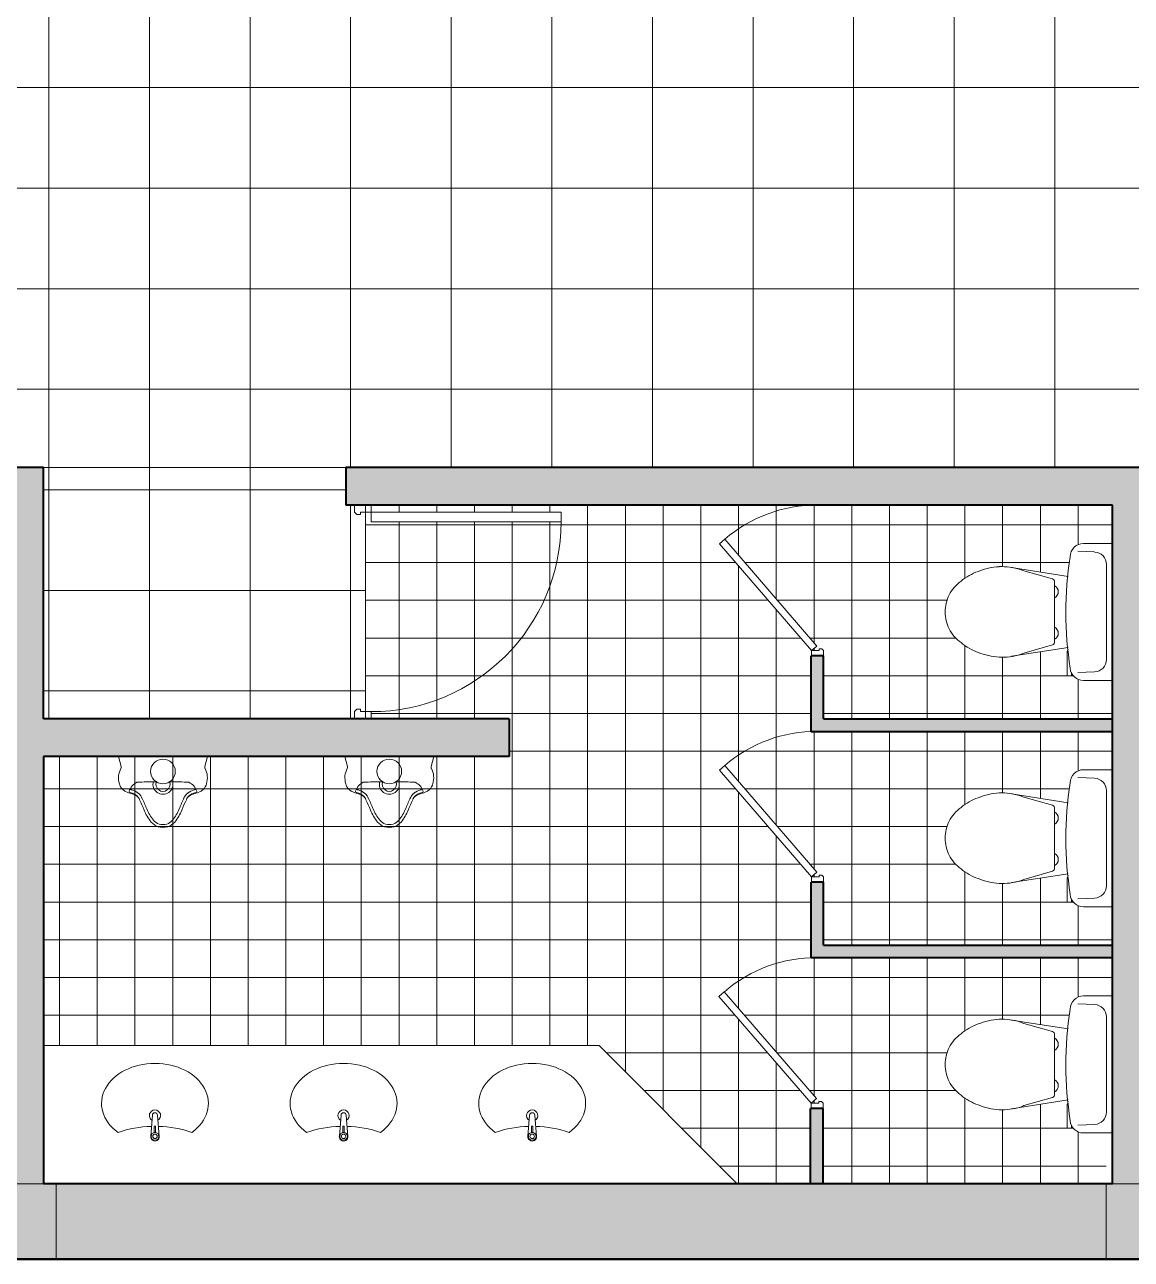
# Model space of a CAD drawing. Header units: millimetres. Extents: x 302.6 to 349.1, y 166.4 to 192.5.
# Drawn here: x 331.701 to 336.101, y 173.297 to 178.208 of the extents above; entities that cross this region are included whole.
import ezdxf

# ---------------------------------------------------------------- set-up
doc = ezdxf.new("R2010")
doc.units = ezdxf.units.MM
for name, color, linetype, lineweight in [('ARREDI attrezzature - furniture', 175, 'Continuous', 9), ('MURATURA sezioni - section wall', 7, 'Continuous', 40), ('PAVIMENTAZIONE - flooring', 250, 'Continuous', 5), ('PILASTRI struttura - structure', 7, 'Continuous', 13), ('PORTE  - doors', 252, 'Continuous', 5), ('PROIEZIONI finissime - fine lines', 251, 'Continuous', 9)]:
    doc.layers.add(name, color=color, linetype=linetype, lineweight=lineweight)
doc.layers.add('MURATURA tratteggi - hatch wall', color=253, linetype='Continuous', true_color=0xa1a1a1)
pattern_1 = [(90, (94.9972, 11.9578), (-0.4, 0), []), (180, (94.9972, 11.9578), (0, -0.4), [])]

msp = doc.modelspace()

# ---------------------------------------------------------------- hatches: boundary and pattern name
at = {"layer": 'MURATURA tratteggi - hatch wall'}
h = msp.add_hatch(color=256, dxfattribs=at)
h.dxf.hatch_style = 1
h.paths.add_polyline_path([(303.0264, 186.8349), (302.7264, 186.8349), (302.7264, 178.7474), (303.0264, 178.7474), (303.0264, 179.7974), (304.5764, 179.7974), (304.5764, 179.9474), (303.0264, 179.9474), (303.0264, 181.9474), (306.2264, 181.9474), (306.2264, 182.0974), (303.0264, 182.0974)])
h.paths.add_polyline_path([(304.3764, 187.1349), (303.0264, 187.1349), (303.0264, 186.8349), (304.3764, 186.8349)])
h.paths.add_polyline_path([(307.2264, 187.1349), (305.8764, 187.1349), (305.8764, 186.8349), (307.2264, 186.8349)])
h.paths.add_polyline_path([(308.5389, 187.1349), (307.4264, 187.1349), (307.4264, 186.8349), (308.5389, 186.8349)])
h.paths.add_polyline_path([(307.3764, 186.8349), (307.2264, 186.8349), (307.2264, 178.7474), (307.3764, 178.7474)])
h.paths.add_polyline_path([(314.5764, 182.0974), (311.3514, 182.0974), (311.3514, 186.8349), (311.2014, 186.8349), (311.2014, 182.0974), (308.3764, 182.0974), (308.3764, 181.9474), (311.2014, 181.9474), (311.2014, 179.9474), (309.6514, 179.9474), (309.6514, 179.7974), (311.2014, 179.7974), (311.2014, 178.7474), (311.3514, 178.7474), (311.3514, 179.7974), (312.9014, 179.7974), (312.9014, 179.9474), (311.3514, 179.9474), (311.3514, 181.9474), (314.5764, 181.9474)])
h.paths.add_polyline_path([(306.2264, 178.5974), (304.5764, 178.5974), (304.5764, 179.0974), (304.4264, 179.0974), (304.4264, 178.5974), (303.0264, 178.5974), (303.0264, 178.4474), (306.2264, 178.4474)])
h.paths.add_polyline_path([(305.0264, 176.4474), (304.7264, 176.4474), (304.7264, 175.3974), (302.7264, 175.3974), (302.7264, 173.5974), (303.0264, 173.5974), (303.0264, 175.0974), (304.8764, 175.0974), (304.8764, 174.8974), (305.0264, 174.8974), (305.0264, 175.0974)])
h.paths.add_polyline_path([(307.2264, 173.5974), (305.0264, 173.5974), (305.0264, 173.9974), (304.8764, 173.9974), (304.8764, 173.5974), (303.0264, 173.5974), (303.0264, 173.2974), (307.2264, 173.2974)])
h.paths.add_polyline_path([(314.4264, 176.4474), (306.7264, 176.4474), (306.7264, 176.2974), (311.1764, 176.2974), (311.1764, 173.5974), (311.3264, 173.5974), (311.3264, 176.2974), (314.4264, 176.2974)])
h.paths.add_polyline_path([(320.2865, 176.4474), (320.1264, 176.4474), (315.5764, 176.4474), (315.5764, 176.2974), (319.9764, 176.2974), (319.9764, 173.5974), (320.1264, 173.5974), (320.1264, 176.2974), (320.2865, 176.2974)])
h.paths.add_polyline_path([(325.1801, 176.4474), (321.2865, 176.4474), (321.2865, 176.2974), (323.8764, 176.2974), (323.8764, 173.5974), (324.0764, 173.5974), (324.0764, 176.2974), (325.1801, 176.2974)])
h.paths.add_polyline_path([(311.1764, 173.5974), (307.4264, 173.5974), (307.4264, 173.2974), (311.1764, 173.2974)])
h.paths.add_polyline_path([(315.5514, 173.5974), (314.4264, 173.5974), (314.4264, 175.2974), (314.4264, 175.4474), (314.2764, 175.4474), (314.2764, 173.5974), (311.3764, 173.5974), (311.3764, 173.2974), (315.5514, 173.2974)])
h.paths.add_polyline_path([(315.7264, 175.4474), (315.1204, 175.4474), (315.1204, 175.2974), (315.5764, 175.2974), (315.5764, 173.5974), (315.7264, 173.5974)])
h.paths.add_polyline_path([(319.9264, 173.5974), (315.7514, 173.5974), (315.7514, 173.2974), (319.9264, 173.2974)])
h.paths.add_polyline_path([(323.8764, 173.5974), (320.1264, 173.5974), (320.1264, 173.2974), (323.8764, 173.2974)])
h.paths.add_polyline_path([(327.6764, 173.5974), (324.0764, 173.5974), (324.0764, 173.2974), (327.6764, 173.2974)])
h.paths.add_polyline_path([(331.6264, 173.5974), (327.8764, 173.5974), (327.8764, 173.2974), (331.6264, 173.2974)])
h.paths.add_polyline_path([(336.0014, 173.5974), (331.8264, 173.5974), (331.8264, 173.2974), (336.0014, 173.2974)])
h.paths.add_polyline_path([(340.3764, 173.5974), (336.2014, 173.5974), (336.2014, 173.2974), (340.3764, 173.2974)])
h.paths.add_polyline_path([(339.2249, 176.4474), (332.9779, 176.4474), (332.9779, 176.2974), (336.0264, 176.2974), (336.0264, 173.5974), (336.1764, 173.5974), (336.1764, 176.2974), (339.2249, 176.2974)])
h.paths.add_polyline_path([(331.7764, 176.4474), (331.163, 176.4474), (331.163, 176.2974), (331.6264, 176.2974), (331.6264, 175.4474), (331.6264, 173.5974), (331.7764, 173.5974), (331.7764, 175.2974), (333.6279, 175.2974), (333.6279, 175.4474), (331.7764, 175.4474)])
h.paths.add_polyline_path([(311.1764, 187.1349), (310.0389, 187.1349), (310.0389, 186.8349), (311.1764, 186.8349)])
h.paths.add_polyline_path([(312.7139, 187.1349), (311.3764, 187.1349), (311.3764, 186.8349), (312.7139, 186.8349)])
h.paths.add_polyline_path([(315.5514, 187.1349), (314.2139, 187.1349), (314.2139, 186.8349), (315.5514, 186.8349)])
h.paths.add_polyline_path([(317.0889, 187.1349), (315.7514, 187.1349), (315.7514, 186.8349), (317.0889, 186.8349)])
h.paths.add_polyline_path([(319.9264, 187.1349), (318.5889, 187.1349), (318.5889, 186.8349), (319.9264, 186.8349)])
h.paths.add_polyline_path([(321.2639, 187.1349), (320.1264, 187.1349), (320.1264, 186.8349), (321.2639, 186.8349)])
h.paths.add_polyline_path([(323.8764, 187.1349), (322.7639, 187.1349), (322.7639, 186.8349), (323.8764, 186.8349)])
h.paths.add_polyline_path([(325.1264, 187.1349), (324.0764, 187.1349), (324.0764, 186.8349), (325.1264, 186.8349)])
h.paths.add_polyline_path([(327.6764, 187.1349), (326.6264, 187.1349), (326.6264, 186.8349), (327.6764, 186.8349)])
h.paths.add_polyline_path([(329.0014, 187.1349), (327.8764, 187.1349), (327.8764, 186.8349), (329.0014, 186.8349)])
h.paths.add_polyline_path([(336.0014, 187.1349), (334.6639, 187.1349), (334.6639, 186.8349), (336.0014, 186.8349)])
h.paths.add_polyline_path([(331.6264, 187.1349), (330.5014, 187.1349), (330.5014, 186.8349), (331.6264, 186.8349)])
h.paths.add_polyline_path([(333.1639, 187.1349), (331.8264, 187.1349), (331.8264, 186.8349), (333.1639, 186.8349)])
h.paths.add_polyline_path([(337.5389, 187.1349), (336.2014, 187.1349), (336.2014, 186.8349), (337.5389, 186.8349)])
h.paths.add_polyline_path([(340.3764, 187.1349), (339.0389, 187.1349), (339.0389, 186.8349), (340.3764, 186.8349)])
h.paths.add_polyline_path([(341.7014, 187.1349), (340.5764, 187.1349), (340.5764, 186.8349), (341.7014, 186.8349)])
h.paths.add_polyline_path([(344.3264, 187.1349), (343.2014, 187.1349), (343.2014, 186.8349), (344.3264, 186.8349)])
h.paths.add_polyline_path([(348.7264, 187.1349), (344.5264, 187.1349), (344.5264, 186.8349), (348.7264, 186.8349)])
h.paths.add_polyline_path([(349.0264, 186.8349), (348.7264, 186.8349), (348.7264, 178.7474), (349.0264, 178.7474)])
h.paths.add_polyline_path([(348.7264, 178.7474), (346.7264, 178.7474), (346.7264, 178.4474), (348.7264, 178.4474)])
h.paths.add_polyline_path([(347.0264, 176.4474), (346.7264, 176.4474), (346.7264, 174.8974), (346.8764, 174.8974), (346.8764, 175.0974), (348.7264, 175.0974), (348.7264, 173.5974), (349.0264, 173.5974), (349.0264, 175.3974), (347.0264, 175.3974)])
h.paths.add_polyline_path([(348.7264, 173.5974), (346.8764, 173.5974), (346.8764, 173.9974), (346.7264, 173.9974), (346.7264, 173.5974), (344.5264, 173.5974), (344.5264, 173.2974), (348.7264, 173.2974)])
h.paths.add_polyline_path([(344.3264, 173.5974), (340.5764, 173.5974), (340.5764, 173.2974), (344.3264, 173.2974)])
h.paths.add_polyline_path([(340.5764, 176.2974), (345.0264, 176.2974), (345.0264, 176.4474), (340.4264, 176.4474), (340.4264, 175.4474), (338.5749, 175.4474), (338.5749, 175.2974), (340.4264, 175.2974), (340.4264, 173.5974), (340.5764, 173.5974)])
h.paths.add_polyline_path([(311.1764, 178.5974), (309.8014, 178.5974), (309.8014, 179.0974), (309.6514, 179.0974), (309.6514, 178.5974), (308.4264, 178.5974), (308.4264, 178.4474), (311.1764, 178.4474)])
h.paths.add_polyline_path([(314.5514, 178.5974), (312.9014, 178.5974), (312.9014, 179.0974), (312.7514, 179.0974), (312.7514, 178.5974), (311.3764, 178.5974), (311.3764, 178.4474), (314.5514, 178.4474)])
h.paths.add_polyline_path([(315.7264, 186.8349), (315.5764, 186.8349), (315.5764, 178.7474), (315.7264, 178.7474)])
h.paths.add_polyline_path([(322.9264, 182.0974), (320.1014, 182.0974), (320.1014, 186.8349), (319.9514, 186.8349), (319.9514, 182.0974), (316.7264, 182.0974), (316.7264, 181.9474), (319.9514, 181.9474), (319.9514, 179.9474), (318.4014, 179.9474), (318.4014, 179.7974), (319.9514, 179.7974), (319.9514, 178.7474), (320.1014, 178.7474), (320.1014, 179.7974), (321.6514, 179.7974), (321.6514, 179.9474), (320.1014, 179.9474), (320.1014, 181.9474), (322.9264, 181.9474)])
h.paths.add_polyline_path([(319.9264, 178.5974), (318.5514, 178.5974), (318.5514, 179.0974), (318.4014, 179.0974), (318.4014, 178.5974), (316.7514, 178.5974), (316.7514, 178.4474), (319.9264, 178.4474)])
h.paths.add_polyline_path([(322.8764, 178.5974), (321.6514, 178.5974), (321.6514, 179.0974), (321.5014, 179.0974), (321.5014, 178.5974), (320.1264, 178.5974), (320.1264, 178.4474), (322.8764, 178.4474)])
h.paths.add_polyline_path([(324.0764, 186.8349), (323.9264, 186.8349), (323.9264, 178.7474), (324.0764, 178.7474)])
h.paths.add_polyline_path([(337.3749, 175.6974), (337.3249, 175.6974), (337.3249, 175.4474), (336.1764, 175.4474), (336.1764, 175.3974), (337.3749, 175.3974)], flags=17)
h.paths.add_polyline_path([(337.3749, 174.7974), (337.3249, 174.7974), (337.3249, 174.5474), (336.1764, 174.5474), (336.1764, 174.4974), (337.3749, 174.4974)], flags=17)
h.paths.add_polyline_path([(337.3764, 173.8974), (337.3264, 173.8974), (337.3264, 173.5974), (337.3764, 173.5974)], flags=17)
h.paths.add_polyline_path([(336.0264, 175.4474), (334.8779, 175.4474), (334.8779, 175.6974), (334.8279, 175.6974), (334.8279, 175.3974), (336.0264, 175.3974)], flags=17)
h.paths.add_polyline_path([(336.0264, 174.5474), (334.8779, 174.5474), (334.8779, 174.7974), (334.8279, 174.7974), (334.8279, 174.4974), (336.0264, 174.4974)], flags=17)
h.paths.add_polyline_path([(334.8764, 173.8974), (334.8264, 173.8974), (334.8264, 173.5974), (334.8764, 173.5974)], flags=17)
at = {"layer": 'MURATURA tratteggi - hatch wall', "true_color": 0x707070}
h = msp.add_hatch(color=8, dxfattribs=at)
h.dxf.hatch_style = 1
h.paths.add_polyline_path([(349.0264, 173.2974), (348.7264, 173.2974), (348.7264, 173.5974), (349.0264, 173.5974)], flags=17)
h.paths.add_polyline_path([(349.0264, 173.2974), (348.7264, 173.2974), (348.7264, 173.5974), (349.0264, 173.5974)], flags=17)
h.paths.add_polyline_path([(348.7264, 186.8349), (349.0264, 186.8349), (349.0264, 187.1349), (348.7264, 187.1349)])
h.paths.add_polyline_path([(344.3264, 173.2974), (344.5264, 173.2974), (344.5264, 173.5974), (344.3264, 173.5974)], flags=17)
h.paths.add_polyline_path([(344.3264, 173.2974), (344.5264, 173.2974), (344.5264, 173.5974), (344.3264, 173.5974)], flags=17)
h.paths.add_polyline_path([(348.7264, 173.2974), (349.0264, 173.2974), (349.0264, 173.5974), (348.7264, 173.5974)], flags=17)
h.paths.add_polyline_path([(348.7264, 173.2974), (349.0264, 173.2974), (349.0264, 173.5974), (348.7264, 173.5974)], flags=17)
h.paths.add_polyline_path([(302.7264, 173.2974), (303.0264, 173.2974), (303.0264, 173.5974), (302.7264, 173.5974)], flags=17)
h.paths.add_polyline_path([(302.7264, 173.2974), (303.0264, 173.2974), (303.0264, 173.5974), (302.7264, 173.5974)], flags=17)
h.paths.add_polyline_path([(307.2264, 173.2974), (307.4264, 173.2974), (307.4264, 173.5974), (307.2264, 173.5974)], flags=17)
h.paths.add_polyline_path([(307.2264, 173.2974), (307.4264, 173.2974), (307.4264, 173.5974), (307.2264, 173.5974)], flags=17)
h.paths.add_polyline_path([(311.1764, 173.2974), (311.3764, 173.2974), (311.3764, 173.5974), (311.1764, 173.5974)], flags=17)
h.paths.add_polyline_path([(315.5514, 173.2974), (315.7514, 173.2974), (315.7514, 173.5974), (315.5514, 173.5974)])
h.paths.add_polyline_path([(311.1764, 173.2974), (311.3764, 173.2974), (311.3764, 173.5974), (311.1764, 173.5974)], flags=17)
h.paths.add_polyline_path([(319.9264, 173.2974), (320.1264, 173.2974), (320.1264, 173.5974), (319.9264, 173.5974)])
h.paths.add_polyline_path([(324.0764, 173.2974), (323.8764, 173.2974), (323.8764, 173.5974), (324.0764, 173.5974)])
h.paths.add_polyline_path([(336.2014, 173.2974), (336.0014, 173.2974), (336.0014, 173.5974), (336.2014, 173.5974)])
h.paths.add_polyline_path([(340.5764, 173.2974), (340.3764, 173.2974), (340.3764, 173.5974), (340.5764, 173.5974)])
h.paths.add_polyline_path([(331.8264, 173.2974), (331.6264, 173.2974), (331.6264, 173.5974), (331.8264, 173.5974)])
h.paths.add_polyline_path([(327.6764, 173.2974), (327.8764, 173.2974), (327.8764, 173.5974), (327.6764, 173.5974)])
h.paths.add_polyline_path([(324.0764, 186.8349), (323.8764, 186.8349), (323.8764, 187.1349), (324.0764, 187.1349)])
h.paths.add_polyline_path([(320.1264, 186.8349), (319.9264, 186.8349), (319.9264, 187.1349), (320.1264, 187.1349)])
h.paths.add_polyline_path([(324.0764, 178.4474), (323.8764, 178.4474), (323.8764, 178.7474), (324.0764, 178.7474)])
h.paths.add_polyline_path([(320.1264, 178.4474), (319.9264, 178.4474), (319.9264, 178.7474), (320.1264, 178.7474)])
h.paths.add_polyline_path([(315.7514, 186.8349), (315.5514, 186.8349), (315.5514, 187.1349), (315.7514, 187.1349)])
h.paths.add_polyline_path([(315.7514, 178.4474), (315.5514, 178.4474), (315.5514, 178.7474), (315.7514, 178.7474)])
h.paths.add_polyline_path([(303.0264, 186.8349), (302.7264, 186.8349), (302.7264, 187.1349), (303.0264, 187.1349)])
h.paths.add_polyline_path([(303.0264, 178.4474), (302.7264, 178.4474), (302.7264, 178.7474), (303.0264, 178.7474)])
h.paths.add_polyline_path([(311.3764, 186.8349), (311.1764, 186.8349), (311.1764, 187.1349), (311.3764, 187.1349)])
h.paths.add_polyline_path([(307.4264, 186.8349), (307.2264, 186.8349), (307.2264, 187.1349), (307.4264, 187.1349)])
h.paths.add_polyline_path([(311.3764, 178.4474), (311.1764, 178.4474), (311.1764, 178.7474), (311.3764, 178.7474)])
h.paths.add_polyline_path([(307.4264, 178.4474), (307.2264, 178.4474), (307.2264, 178.7474), (307.4264, 178.7474)])
h.paths.add_polyline_path([(327.6764, 186.8349), (327.8764, 186.8349), (327.8764, 187.1349), (327.6764, 187.1349)])
h.paths.add_polyline_path([(331.6264, 186.8349), (331.8264, 186.8349), (331.8264, 187.1349), (331.6264, 187.1349)])
h.paths.add_polyline_path([(327.6764, 178.4474), (327.8764, 178.4474), (327.8764, 178.7474), (327.6764, 178.7474)])
h.paths.add_polyline_path([(331.6264, 178.4474), (331.8264, 178.4474), (331.8264, 178.7474), (331.6264, 178.7474)])
h.paths.add_polyline_path([(336.0014, 186.8349), (336.2014, 186.8349), (336.2014, 187.1349), (336.0014, 187.1349)])
h.paths.add_polyline_path([(336.0014, 178.4474), (336.2014, 178.4474), (336.2014, 178.7474), (336.0014, 178.7474)])
h.paths.add_polyline_path([(348.7264, 178.4474), (349.0264, 178.4474), (349.0264, 178.7474), (348.7264, 178.7474)])
h.paths.add_polyline_path([(340.3764, 186.8349), (340.5764, 186.8349), (340.5764, 187.1349), (340.3764, 187.1349)])
h.paths.add_polyline_path([(344.3264, 186.8349), (344.5264, 186.8349), (344.5264, 187.1349), (344.3264, 187.1349)])
h.paths.add_polyline_path([(340.3764, 178.4474), (340.5764, 178.4474), (340.5764, 178.7474), (340.3764, 178.7474)])
h.paths.add_polyline_path([(344.3264, 178.4474), (344.5264, 178.4474), (344.5264, 178.7474), (344.3264, 178.7474)])
at = {"layer": 'PAVIMENTAZIONE - flooring'}
h = msp.add_hatch(dxfattribs=at)
h.set_pattern_fill('_USER', color=256, scale=0.4, angle=90, style=0, double=1, pattern_type=0)
h.set_pattern_definition(pattern_1)
h.paths.add_polyline_path([(346.7264, 178.4474), (323.9967, 178.4474), (323.9967, 178.433), (324.9728, 178.433), (324.9728, 178.3842, -0.394387), (323.9764, 177.4474), (323.9764, 177.4474, -0.394387), (324.9728, 176.5107), (324.9728, 176.4619), (323.9967, 176.4619), (323.9967, 176.4474), (345.0547, 176.4474), (345.0547, 177.1752), (345.0925, 177.1752, -0.403471), (345.8475, 176.4474), (346.7264, 176.4474)])
h.paths.add_polyline_path([(324.9728, 178.3842), (323.9967, 178.3842), (323.9967, 178.427), (323.9764, 178.427), (323.9764, 177.4474, 0.394387)], flags=17)
h.paths.add_polyline_path([(323.9764, 177.4474), (323.9764, 176.4679), (323.9967, 176.4679), (323.9967, 176.5107), (324.9728, 176.5107, 0.394387)], flags=17)
h.paths.add_polyline_path([(345.0925, 177.1752), (345.0925, 176.4474), (345.8475, 176.4474, 0.403471)], flags=17)
h = msp.add_hatch(dxfattribs=at)
h.set_pattern_fill('_USER', color=256, scale=0.4, angle=90, style=0, double=1, pattern_type=0)
h.set_pattern_definition(pattern_1)
h.paths.add_polyline_path([(333.0567, 176.2691), (333.0361, 176.2691), (333.0361, 176.2596), (333.0219, 176.2596), (333.0124, 176.2691), (333.0124, 176.2974), (332.9779, 176.2974), (332.9779, 176.4474), (331.7764, 176.4474), (331.7764, 175.4474), (333.0124, 175.4474), (333.0124, 175.4758), (333.0219, 175.4852), (333.0361, 175.4852), (333.0361, 175.4758), (333.0567, 175.4758)])
h = msp.add_hatch(dxfattribs=at)
h.set_pattern_fill('_USER', color=256, scale=0.15, style=0, double=1, pattern_type=0)
h.set_pattern_definition([(180, (554.88968, 347.96846), (0, -0.15), []), (270, (554.88968, 347.96846), (0.15, 0), [])])
h.paths.add_polyline_path([(331.7764, 174.1474), (333.9849, 174.1474), (334.5349, 173.5974), (334.8264, 173.5974), (334.8264, 173.8974), (334.8279, 173.8974), (334.8279, 173.9185), (334.462, 174.3433), (334.4832, 174.3616, -0.169865), (334.8279, 174.497), (334.8279, 174.7974), (334.8293, 174.7974), (334.8293, 174.8185), (334.4635, 175.2433), (334.4847, 175.2616, -0.169187), (334.8279, 175.397), (334.8279, 175.6974), (334.8293, 175.6974), (334.8293, 175.7185), (334.4635, 176.1433), (334.4847, 176.1616, -0.178241), (334.8476, 176.2974), (333.0786, 176.2974), (333.0786, 176.2691), (333.8341, 176.2691), (333.8341, 176.2313, -0.414214), (333.0786, 175.4758), (333.0786, 175.4474), (333.6279, 175.4474), (333.6279, 175.2974), (333.3277, 175.2974), (333.3173, 175.2577, 0.191102), (333.3183, 175.25, -0.191102), (333.3173, 175.2577), (333.3277, 175.2974), (332.9745, 175.2974), (332.9849, 175.2577, -0.191103), (332.984, 175.25, 0.191103), (332.9849, 175.2577), (332.9745, 175.2974), (332.4277, 175.2974), (332.4173, 175.2577, 0.191102), (332.4183, 175.25, -0.191102), (332.4173, 175.2577), (332.4277, 175.2974), (332.0745, 175.2974), (332.0849, 175.2577, -0.191101), (332.084, 175.25), (332.084, 175.25), (332.084, 175.25, -0.00003), (332.084, 175.25, 0.191102), (332.0849, 175.2577), (332.0745, 175.2974), (331.7764, 175.2974)])
h.paths.add_polyline_path([(334.8491, 173.9367), (334.8279, 173.9185), (334.8588, 173.9185), (334.8588, 173.9255), (334.8694, 173.9255), (334.8764, 173.9185), (334.8764, 173.8974), (334.8764, 173.5974), (336.0014, 173.5974), (336.0014, 173.7999), (335.9111, 173.7999, -0.294145), (335.863, 173.8309), (335.863, 173.8186), (335.8466, 173.8186), (335.8466, 173.9146, 0.026908), (335.8492, 173.9199, -0.001904), (335.8481, 173.931), (335.653, 173.9007, -0.077173), (335.5764, 173.8924, -0.083251), (335.4925, 173.9114, -0.091357), (335.4244, 173.9503, -0.110468), (335.3771, 174.0047, -0.114706), (335.3614, 174.0724, -0.114706), (335.3771, 174.1402, -0.110468), (335.4244, 174.1946, -0.091357), (335.4925, 174.2334, -0.083251), (335.5764, 174.2524, -0.069464), (335.6457, 174.2452), (335.8484, 174.2138, -0.013532), (335.8583, 174.292, -0.414361), (335.9111, 174.3449), (336.0264, 174.3449), (336.0264, 174.4974), (334.8461, 174.4974, 0.178241), (334.4832, 174.3616)])
h.paths.add_polyline_path([(334.8779, 174.5474), (336.0264, 174.5474), (336.0264, 174.6999), (335.9111, 174.6999, -0.294145), (335.863, 174.7309), (335.863, 174.7186), (335.8466, 174.7186), (335.8466, 174.8146, 0.026908), (335.8492, 174.8199, -0.001904), (335.8481, 174.831), (335.653, 174.8007, -0.077173), (335.5764, 174.7924, -0.083251), (335.4925, 174.8114, -0.091357), (335.4244, 174.8503, -0.110468), (335.3771, 174.9047, -0.114706), (335.3614, 174.9724, -0.114706), (335.3771, 175.0402, -0.110468), (335.4244, 175.0946, -0.091357), (335.4925, 175.1334, -0.083251), (335.5764, 175.1524, -0.069464), (335.6457, 175.1452), (335.8484, 175.1138, -0.013532), (335.8583, 175.192, -0.414361), (335.9111, 175.2449), (336.0264, 175.2449), (336.0264, 175.3974), (334.8476, 175.3974, 0.178241), (334.4847, 175.2616), (334.8506, 174.8367), (334.8293, 174.8185), (334.8603, 174.8185), (334.8603, 174.8255), (334.8708, 174.8255), (334.8779, 174.8185), (334.8779, 174.7974)])
h.paths.add_polyline_path([(334.8293, 175.7185), (334.8603, 175.7185), (334.8603, 175.7255), (334.8708, 175.7255), (334.8779, 175.7185), (334.8779, 175.6974), (334.8779, 175.4474), (336.0264, 175.4474), (336.0264, 175.5999), (335.9111, 175.5999, -0.294145), (335.863, 175.6309), (335.863, 175.6186), (335.8466, 175.6186), (335.8466, 175.7146, 0.026908), (335.8492, 175.7199, -0.001904), (335.8481, 175.731), (335.653, 175.7007, -0.077173), (335.5764, 175.6924, -0.083251), (335.4925, 175.7114, -0.091357), (335.4244, 175.7503, -0.110468), (335.3771, 175.8047, -0.114706), (335.3614, 175.8724, -0.114706), (335.3771, 175.9402, -0.110468), (335.4244, 175.9946, -0.091357), (335.4925, 176.0334, -0.083251), (335.5764, 176.0524, -0.069464), (335.6457, 176.0452), (335.8484, 176.0138, -0.013532), (335.8583, 176.092, -0.414361), (335.9111, 176.1449), (336.0264, 176.1449), (336.0264, 176.2974), (334.8476, 176.2974, 0.178241), (334.4847, 176.1616), (334.8506, 175.7367)])
h.paths.add_polyline_path([(333.0567, 175.4758), (333.0786, 175.4758, 0.414214), (333.8341, 176.2313), (333.0786, 176.2313), (333.0786, 176.2691), (333.0567, 176.2691)], flags=17)

# ---------------------------------------------------------------- linework, layer by layer
at = {"layer": 'ARREDI attrezzature - furniture'}
for p, q in [((335.8892, 176.1139), (335.9555, 176.1108)), ((335.9111, 176.1449), (336.0264, 176.1449)), ((336.0264, 175.5999), (336.0264, 176.1449)), ((336.0027, 176.0613), (336.0027, 175.8724)), ((336.0027, 175.6835), (336.0027, 175.8724)), ((335.8892, 175.6309), (335.9555, 175.6341)), ((335.9111, 175.5999), (336.0264, 175.5999)), ((332.0745, 175.2974), (332.4277, 175.2974)), ((332.9745, 175.2974), (333.3277, 175.2974)), ((335.9111, 175.2449), (336.0264, 175.2449)), ((336.0264, 174.6999), (336.0264, 175.2449)), ((332.2139, 175.206), (332.2111, 175.2095)), ((333.1139, 175.206), (333.1111, 175.2095)), ((335.8892, 175.2139), (335.9555, 175.2108)), ((336.0027, 175.1613), (336.0027, 174.9724)), ((336.0027, 174.7835), (336.0027, 174.9724)), ((335.8892, 174.7309), (335.9555, 174.7341)), ((335.9111, 174.6999), (336.0264, 174.6999)), ((335.9111, 174.3449), (336.0264, 174.3449)), ((336.0264, 173.7999), (336.0264, 174.3449)), ((335.8892, 174.3139), (335.9555, 174.3108)), ((336.0027, 174.2613), (336.0027, 174.0724)), ((333.9849, 174.1474), (331.7764, 174.1474)), ((333.9849, 174.1474), (334.5349, 173.5974)), ((336.0027, 173.8835), (336.0027, 174.0724)), ((332.2024, 173.7871), (332.2091, 173.8704)), ((332.2363, 173.7864), (332.2295, 173.8704)), ((332.9524, 173.7871), (332.9591, 173.8704)), ((332.9863, 173.7864), (332.9795, 173.8704)), ((333.7024, 173.7871), (333.7091, 173.8704)), ((333.7363, 173.7864), (333.7295, 173.8704)), ((335.8892, 173.8309), (335.9555, 173.8341)), ((335.9111, 173.7999), (336.0264, 173.7999))]:
    msp.add_line(p, q, dxfattribs=at)
at = {"layer": 'ARREDI attrezzature - furniture', "linetype": 'Continuous'}
for p, q in [((335.6245, 176.0485), (335.8503, 176.0135)), ((335.7882, 176.0036), (335.6738, 176.0354)), ((335.7964, 175.8724), (335.7964, 175.9911)), ((335.7964, 175.8724), (335.7964, 175.7538)), ((335.8414, 175.8998), (335.8414, 175.8724)), ((335.6245, 175.6963), (335.85, 175.7313)), ((335.7882, 175.7413), (335.6738, 175.7086)), ((335.8466, 175.7146), (335.8466, 175.6186)), ((335.863, 175.6186), (335.8466, 175.6186)), ((335.863, 175.6309), (335.863, 175.6186)), ((335.6245, 175.1485), (335.8503, 175.1135)), ((335.7882, 175.1036), (335.6738, 175.1354)), ((335.7964, 174.9724), (335.7964, 175.0911)), ((335.7964, 174.9724), (335.7964, 174.8538)), ((335.8414, 174.9998), (335.8414, 174.9724)), ((335.6245, 174.7963), (335.85, 174.8313)), ((335.7882, 174.8413), (335.6738, 174.8086)), ((335.8466, 174.8146), (335.8466, 174.7186)), ((335.863, 174.7309), (335.863, 174.7186)), ((335.863, 174.7186), (335.8466, 174.7186)), ((335.6245, 174.2485), (335.8503, 174.2135)), ((335.7882, 174.2036), (335.6738, 174.2354)), ((335.7964, 174.0724), (335.7964, 174.1911)), ((335.8414, 174.0998), (335.8414, 174.0724)), ((335.7964, 174.0724), (335.7964, 173.9538)), ((335.7882, 173.9413), (335.6738, 173.9086)), ((335.6245, 173.8963), (335.85, 173.9313)), ((335.8466, 173.9146), (335.8466, 173.8186)), ((335.863, 173.8186), (335.8466, 173.8186)), ((335.863, 173.8309), (335.863, 173.8186))]:
    msp.add_line(p, q, dxfattribs=at)
at = {"layer": 'ARREDI attrezzature - furniture', "linetype": 'ByBlock'}
for p, q in [((332.0745, 175.2974), (332.4277, 175.2974)), ((332.9745, 175.2974), (333.3277, 175.2974)), ((332.2139, 175.206), (332.2111, 175.2095)), ((333.1139, 175.206), (333.1111, 175.2095))]:
    msp.add_line(p, q, dxfattribs=at)
at = {"layer": 'ARREDI attrezzature - furniture', "linetype": 'ByBlock', "extrusion": (2.18699e-28, -1.22461e-16, -1)}
for p, q in [((332.0745, 175.2974), (332.0849, 175.2577)), ((332.4277, 175.2974), (332.4173, 175.2577)), ((332.9745, 175.2974), (332.9849, 175.2577)), ((333.3277, 175.2974), (333.3173, 175.2577))]:
    msp.add_line(p, q, dxfattribs=at)
at = {"layer": 'ARREDI attrezzature - furniture', "extrusion": (2.03918e-28, -1.22461e-16, -1)}
for p, q in [((332.0745, 175.2974), (332.0849, 175.2577)), ((332.4277, 175.2974), (332.4173, 175.2577)), ((332.9745, 175.2974), (332.9849, 175.2577)), ((333.3277, 175.2974), (333.3173, 175.2577))]:
    msp.add_line(p, q, dxfattribs=at)
at = {"layer": 'ARREDI attrezzature - furniture'}
for points in [[(332.2168, 173.8015), (332.2168, 173.8267), (332.2219, 173.8267), (332.2219, 173.8015)], [(332.9668, 173.8015), (332.9668, 173.8267), (332.9719, 173.8267), (332.9719, 173.8015)], [(333.7168, 173.8015), (333.7168, 173.8267), (333.7219, 173.8267), (333.7219, 173.8015)]]:
    msp.add_lwpolyline(points, dxfattribs=at)
at = {"layer": 'ARREDI attrezzature - furniture', "linetype": 'ByBlock', "extrusion": (2.18699e-28, -1.22461e-16, -1)}
for centre in [(-332.2511, 175.2379), (-333.1511, 175.2379)]:
    msp.add_circle(centre, 0.049, dxfattribs=at)
at = {"layer": 'ARREDI attrezzature - furniture', "extrusion": (2.03918e-28, -1.22461e-16, -1)}
for centre in [(-332.2511, 175.2379), (-333.1511, 175.2379)]:
    msp.add_circle(centre, 0.049, dxfattribs=at)
at = {"layer": 'ARREDI attrezzature - furniture'}
for centre, radius in [((332.2193, 173.7864), 0.0153), ((332.2193, 173.7864), 0.00893), ((332.9693, 173.7864), 0.0153), ((332.9693, 173.7864), 0.00893), ((333.7193, 173.7864), 0.0153), ((333.7193, 173.7864), 0.00893)]:
    msp.add_circle(centre, radius, dxfattribs=at)
at = {"layer": 'ARREDI attrezzature - furniture', "linetype": 'Continuous'}
for centre, radius, start, end in [((335.9111, 176.092), 0.0529, 90, 180.0288), ((335.5911, 175.7928), 0.26, 93.2477, 112.2837), ((335.5853, 175.8007), 0.2519, 72.6858, 92.0293), ((337.298, 175.8708), 1.4566, 171.2634, 188.7874), ((335.5639, 175.829), 0.2165, 109.2429, 130.1223), ((335.5942, 175.8679), 0.1854, 64.574, 69.1093), ((335.7828, 175.9911), 0.0136, 0, 66.5602), ((335.5223, 175.8618), 0.165, 126.4256, 151.6408), ((335.5149, 175.8724), 0.1536, 153.8256, 180), ((335.5149, 175.8724), 0.1536, 180, 206.1744), ((335.5223, 175.8831), 0.165, 208.3592, 233.5744), ((335.5639, 175.9159), 0.2165, 229.8777, 250.7571), ((335.5911, 175.9521), 0.26, 247.7163, 266.7523), ((335.5942, 175.876), 0.1854, 290.8907, 295.426), ((335.7828, 175.7538), 0.0136, 293.4398, 0), ((335.7987, 175.7411), 0.0548, 331.1139, 342.3217), ((335.5879, 175.9434), 0.2512, 267.3705, 286.7395), ((335.9111, 175.6528), 0.0529, 184.9414, 270), ((335.9111, 175.192), 0.0529, 90, 180.0288), ((337.298, 174.9708), 1.4566, 171.2634, 188.7874), ((335.5639, 174.929), 0.2165, 109.2429, 130.1223), ((335.5911, 174.8928), 0.26, 93.2477, 112.2837), ((335.5853, 174.9007), 0.2519, 72.6858, 92.0293), ((335.5942, 174.9679), 0.1854, 64.574, 69.1093), ((335.5223, 174.9618), 0.165, 126.4256, 151.6408), ((335.7828, 175.0911), 0.0136, 0, 66.5602), ((335.5149, 174.9724), 0.1536, 153.8256, 180), ((335.5149, 174.9724), 0.1536, 180, 206.1744), ((335.5223, 174.9831), 0.165, 208.3592, 233.5744), ((335.5639, 175.0159), 0.2165, 229.8777, 250.7571), ((335.7828, 174.8538), 0.0136, 293.4398, 0), ((335.7987, 174.8411), 0.0548, 331.1139, 342.3217), ((335.5911, 175.0521), 0.26, 247.7163, 266.7523), ((335.5879, 175.0434), 0.2512, 267.3705, 286.7395), ((335.5942, 174.976), 0.1854, 290.8907, 295.426), ((335.9111, 174.7528), 0.0529, 184.9414, 270), ((335.9111, 174.292), 0.0529, 90, 180.0288), ((337.298, 174.0708), 1.4566, 171.2634, 188.7874), ((335.5639, 174.029), 0.2165, 109.2429, 130.1223), ((335.5911, 173.9928), 0.26, 93.2477, 112.2837), ((335.5853, 174.0007), 0.2519, 72.6858, 92.0293), ((335.5942, 174.0679), 0.1854, 64.574, 69.1093), ((335.5223, 174.0618), 0.165, 126.4256, 151.6408), ((335.7828, 174.1911), 0.0136, 0, 66.5602), ((335.5149, 174.0724), 0.1536, 153.8256, 180), ((335.5149, 174.0724), 0.1536, 180, 206.1744), ((335.5223, 174.0831), 0.165, 208.3592, 233.5744), ((335.5639, 174.1159), 0.2165, 229.8777, 250.7571), ((335.7828, 173.9538), 0.0136, 293.4398, 0), ((335.5911, 174.1521), 0.26, 247.7163, 266.7523), ((335.5879, 174.1434), 0.2512, 267.3705, 286.7395), ((335.5942, 174.076), 0.1854, 290.8907, 295.426), ((335.7987, 173.9411), 0.0548, 331.1139, 342.3217), ((335.9111, 173.8528), 0.0529, 184.9414, 270)]:
    msp.add_arc(centre, radius, start, end, dxfattribs=at)
at = {"layer": 'ARREDI attrezzature - furniture'}
for centre, radius, start, end in [((335.9532, 176.0613), 0.0495, 0, 87.2738), ((335.784, 175.9526), 0.0271, 297.1269, 62.8731), ((335.784, 175.7876), 0.0271, 297.1269, 62.8731), ((335.9532, 175.6835), 0.0495, 272.7262, 0), ((335.9532, 175.1613), 0.0495, 0, 87.2738), ((335.784, 175.0526), 0.0271, 297.1269, 62.8731), ((335.784, 174.8876), 0.0271, 297.1269, 62.8731), ((335.9532, 174.7835), 0.0495, 272.7262, 0), ((335.9532, 174.2613), 0.0495, 0, 87.2738), ((335.784, 174.1526), 0.0271, 297.1269, 62.8731), ((335.784, 173.9876), 0.0271, 297.1269, 62.8731), ((332.2193, 173.8693), 0.0223, 302.0352, 237.9994), ((332.9693, 173.8693), 0.0223, 302.0352, 237.9994), ((333.7193, 173.8693), 0.0223, 302.0352, 237.9994), ((332.2193, 173.8704), 0.0102, 0.005, 180.005), ((332.9693, 173.8704), 0.0102, 0.005, 180.005), ((333.7193, 173.8704), 0.0102, 0.005, 180.005), ((335.9532, 173.8835), 0.0495, 272.7262, 0), ((332.2194, 173.3626), 0.4636, 91.7096, 108.476), ((332.2194, 173.3626), 0.4636, 71.5335, 88.3001), ((332.2381, 173.9802), 0.2192, 305.7818, 306.8749), ((332.9694, 173.3626), 0.4636, 91.7096, 108.476), ((332.9694, 173.3626), 0.4636, 71.5335, 88.3001), ((332.9881, 173.9802), 0.2192, 305.7818, 306.8749), ((333.7194, 173.3626), 0.4636, 91.7096, 108.476), ((333.7194, 173.3626), 0.4636, 71.5335, 88.3001), ((333.7381, 173.9802), 0.2192, 305.7818, 306.8749), ((332.2193, 173.785), 0.0171, 172.9753, 4.6327), ((332.9693, 173.785), 0.0171, 172.9753, 4.6327), ((333.7193, 173.785), 0.0171, 172.9753, 4.6327)]:
    msp.add_arc(centre, radius, start, end, dxfattribs=at)
at = {"layer": 'ARREDI attrezzature - furniture', "linetype": 'ByBlock', "extrusion": (2.18699e-28, -1.22461e-16, -1)}
for centre, radius, start, end in [((-332.1522, 175.2128), 0.0777, 342.3306, 28.5992), ((-332.0748, 175.255), 0.0105, 165.3236, 208.5992), ((-332.4274, 175.255), 0.0105, 331.4008, 14.6764), ((-332.3501, 175.2128), 0.0777, 151.4008, 197.6694), ((-333.0522, 175.2128), 0.0777, 342.3306, 28.5992), ((-332.9748, 175.255), 0.0105, 165.3236, 208.5992), ((-333.3274, 175.255), 0.0105, 331.4008, 14.6764), ((-333.2501, 175.2128), 0.0777, 151.4008, 197.6694), ((-332.1181, 175.1965), 0.0405, 311.4974, 349.7472), ((-332.1207, 175.1978), 0.0433, 294.4965, 312.9237), ((-332.18, 175.1344), 0.0687, 21.717, 61.9227), ((-332.126, 175.1697), 0.00464, 306.2022, 5.1154), ((-332.1304, 175.1787), 0.0147, 282.6126, 299.3607), ((-332.2511, 172.6355), 2.5616, 87.6853, 89.3952), ((-332.2511, 175.1867), 0.0397, 165.1723, 14.8277), ((-332.2511, 175.1867), 0.0282, 158.5556, 21.4444), ((-332.2511, 172.6355), 2.5616, 90.6048, 92.3147), ((-332.3223, 175.1344), 0.0687, 118.0773, 158.283), ((-332.3719, 175.1787), 0.0147, 240.6393, 257.3874), ((-332.3763, 175.1697), 0.00464, 174.8846, 233.7978), ((-332.3816, 175.1978), 0.0433, 227.0763, 245.5035), ((-332.3842, 175.1965), 0.0405, 190.2528, 228.5026), ((-333.0181, 175.1965), 0.0405, 311.4974, 349.7472), ((-333.0207, 175.1978), 0.0433, 294.4965, 312.9237), ((-333.08, 175.1344), 0.0687, 21.717, 61.9227), ((-333.026, 175.1697), 0.00464, 306.2022, 5.1154), ((-333.0304, 175.1787), 0.0147, 282.6126, 299.3607), ((-333.1511, 172.6355), 2.5616, 87.6853, 89.3952), ((-333.1511, 175.1867), 0.0397, 165.1723, 14.8277), ((-333.1511, 175.1867), 0.0282, 158.5556, 21.4444), ((-333.1511, 172.6355), 2.5616, 90.6048, 92.3147), ((-333.2223, 175.1344), 0.0687, 118.0773, 158.283), ((-333.2719, 175.1787), 0.0147, 240.6393, 257.3874), ((-333.2763, 175.1697), 0.00464, 174.8846, 233.7978), ((-333.2816, 175.1978), 0.0433, 227.0763, 245.5035), ((-333.2842, 175.1965), 0.0405, 190.2528, 228.5026), ((-332.1517, 175.2509), 0.1046, 284.3585, 297.8909), ((-332.1191, 175.1587), 0.00314, 299.3607, 21.717), ((-332.1304, 175.1787), 0.0261, 282.6126, 299.3607), ((-332.1141, 175.1059), 0.0485, 102.6126, 130.5175), ((-332.1067, 175.0794), 0.0727, 105.1562, 123.2992), ((-332.1141, 175.1059), 0.06, 102.6126, 130.5175), ((-332.1217, 175.1126), 0.0385, 128.3929, 161.1719), ((-332.1349, 175.1193), 0.0239, 119.3667, 139.6904), ((-332.1217, 175.1126), 0.05, 128.3929, 161.1719), ((-331.7719, 174.9324), 0.4316, 153.4956, 159.3998), ((-331.7719, 174.9324), 0.4431, 153.4956, 159.3998), ((-332.7304, 174.9324), 0.4431, 20.6002, 26.5044), ((-332.7304, 174.9324), 0.4316, 20.6002, 26.5044), ((-332.3806, 175.1126), 0.05, 18.8281, 51.6071), ((-332.3806, 175.1126), 0.0385, 18.8281, 51.6071), ((-332.3674, 175.1193), 0.0239, 40.3096, 60.6333), ((-332.3882, 175.1059), 0.06, 49.4825, 77.3874), ((-332.3955, 175.0794), 0.0727, 56.7008, 74.8438), ((-332.3882, 175.1059), 0.0485, 49.4825, 77.3874), ((-332.3506, 175.2509), 0.1046, 242.1091, 255.6415), ((-332.3719, 175.1787), 0.0261, 240.6393, 257.3874), ((-332.3832, 175.1587), 0.00314, 158.283, 240.6393), ((-333.0517, 175.2509), 0.1046, 284.3585, 297.8909), ((-333.0191, 175.1587), 0.00314, 299.3607, 21.717), ((-333.0304, 175.1787), 0.0261, 282.6126, 299.3607), ((-333.0141, 175.1059), 0.0485, 102.6126, 130.5175), ((-333.0067, 175.0794), 0.0727, 105.1562, 123.2992), ((-333.0141, 175.1059), 0.06, 102.6126, 130.5175), ((-333.0217, 175.1126), 0.0385, 128.3929, 161.1719), ((-333.0349, 175.1193), 0.0239, 119.3667, 139.6904), ((-333.0217, 175.1126), 0.05, 128.3929, 161.1719), ((-332.6719, 174.9324), 0.4316, 153.4956, 159.3998), ((-332.6719, 174.9324), 0.4431, 153.4956, 159.3998), ((-333.6304, 174.9324), 0.4431, 20.6002, 26.5044), ((-333.6304, 174.9324), 0.4316, 20.6002, 26.5044), ((-333.2806, 175.1126), 0.05, 18.8281, 51.6071), ((-333.2806, 175.1126), 0.0385, 18.8281, 51.6071), ((-333.2674, 175.1193), 0.0239, 40.3096, 60.6333), ((-333.2882, 175.1059), 0.06, 49.4825, 77.3874), ((-333.2955, 175.0794), 0.0727, 56.7008, 74.8438), ((-333.2882, 175.1059), 0.0485, 49.4825, 77.3874), ((-333.2506, 175.2509), 0.1046, 242.1091, 255.6415), ((-333.2719, 175.1787), 0.0261, 240.6393, 257.3874), ((-333.2832, 175.1587), 0.00314, 158.283, 240.6393), ((-332.3493, 175.1565), 0.1879, 320.3715, 337.3898), ((-332.3493, 175.1565), 0.1764, 320.3715, 337.3898), ((-332.153, 175.1565), 0.1764, 202.6102, 219.6285), ((-332.153, 175.1565), 0.1879, 202.6102, 219.6285), ((-333.2493, 175.1565), 0.1879, 320.3715, 337.3898), ((-333.2493, 175.1565), 0.1764, 320.3715, 337.3898), ((-333.053, 175.1565), 0.1764, 202.6102, 219.6285), ((-333.053, 175.1565), 0.1879, 202.6102, 219.6285), ((-332.2555, 175.0805), 0.0672, 290.237, 319.2584), ((-332.2564, 175.0815), 0.057, 291.3792, 319.1159), ((-332.2511, 175.101), 0.0742, 257.9395, 282.0605), ((-332.2459, 175.0815), 0.057, 220.8841, 248.6208), ((-332.2459, 175.0815), 0.0685, 220.8841, 249.4118), ((-333.1555, 175.0805), 0.0672, 290.237, 319.2584), ((-333.1564, 175.0815), 0.057, 291.3792, 319.1159), ((-333.1511, 175.101), 0.0742, 257.9395, 282.0605), ((-333.1459, 175.0815), 0.057, 220.8841, 248.6208), ((-333.1459, 175.0815), 0.0685, 220.8841, 249.4118), ((-332.2513, 175.0991), 0.0838, 257.178, 283.1439), ((-333.1513, 175.0991), 0.0838, 257.178, 283.1439)]:
    msp.add_arc(centre, radius, start, end, dxfattribs=at)
at = {"layer": 'ARREDI attrezzature - furniture', "extrusion": (2.03918e-28, -1.22461e-16, -1)}
for centre, radius, start, end in [((-332.1522, 175.2128), 0.0777, 342.3306, 28.5992), ((-332.0748, 175.255), 0.0105, 165.3236, 208.5992), ((-332.4274, 175.255), 0.0105, 331.4008, 14.6764), ((-332.3501, 175.2128), 0.0777, 151.4008, 197.6694), ((-333.0522, 175.2128), 0.0777, 342.3306, 28.5992), ((-332.9748, 175.255), 0.0105, 165.3236, 208.5992), ((-333.3274, 175.255), 0.0105, 331.4008, 14.6764), ((-333.2501, 175.2128), 0.0777, 151.4008, 197.6694), ((-332.1181, 175.1965), 0.0405, 311.4974, 349.7472), ((-332.1207, 175.1978), 0.0433, 294.4965, 312.9237), ((-332.18, 175.1344), 0.0687, 21.717, 61.9227), ((-332.126, 175.1697), 0.00464, 306.2022, 5.1154), ((-332.1304, 175.1787), 0.0147, 282.6126, 299.3607), ((-332.2511, 172.6355), 2.5616, 87.6853, 89.3952), ((-332.2511, 175.1867), 0.0397, 165.1723, 14.8277), ((-332.2511, 175.1867), 0.0282, 158.5556, 21.4444), ((-332.2511, 172.6355), 2.5616, 90.6048, 92.3147), ((-332.3223, 175.1344), 0.0687, 118.0773, 158.283), ((-332.3719, 175.1787), 0.0147, 240.6393, 257.3874), ((-332.3763, 175.1697), 0.00464, 174.8846, 233.7978), ((-332.3816, 175.1978), 0.0433, 227.0763, 245.5035), ((-332.3842, 175.1965), 0.0405, 190.2528, 228.5026), ((-333.0181, 175.1965), 0.0405, 311.4974, 349.7472), ((-333.0207, 175.1978), 0.0433, 294.4965, 312.9237), ((-333.08, 175.1344), 0.0687, 21.717, 61.9227), ((-333.026, 175.1697), 0.00464, 306.2022, 5.1154), ((-333.0304, 175.1787), 0.0147, 282.6126, 299.3607), ((-333.1511, 172.6355), 2.5616, 87.6853, 89.3952), ((-333.1511, 175.1867), 0.0397, 165.1723, 14.8277), ((-333.1511, 175.1867), 0.0282, 158.5556, 21.4444), ((-333.1511, 172.6355), 2.5616, 90.6048, 92.3147), ((-333.2223, 175.1344), 0.0687, 118.0773, 158.283), ((-333.2719, 175.1787), 0.0147, 240.6393, 257.3874), ((-333.2763, 175.1697), 0.00464, 174.8846, 233.7978), ((-333.2816, 175.1978), 0.0433, 227.0763, 245.5035), ((-333.2842, 175.1965), 0.0405, 190.2528, 228.5026), ((-332.1517, 175.2509), 0.1046, 284.3585, 297.8909), ((-332.1191, 175.1587), 0.00314, 299.3607, 21.717), ((-332.1304, 175.1787), 0.0261, 282.6126, 299.3607), ((-332.1141, 175.1059), 0.0485, 102.6126, 130.5175), ((-332.1067, 175.0794), 0.0727, 105.1562, 123.2992), ((-332.1141, 175.1059), 0.06, 102.6126, 130.5175), ((-332.1217, 175.1126), 0.0385, 128.3929, 161.1719), ((-332.1349, 175.1193), 0.0239, 119.3667, 139.6904), ((-332.1217, 175.1126), 0.05, 128.3929, 161.1719), ((-331.7719, 174.9324), 0.4316, 153.4956, 159.3998), ((-331.7719, 174.9324), 0.4431, 153.4956, 159.3998), ((-332.7304, 174.9324), 0.4431, 20.6002, 26.5044), ((-332.7304, 174.9324), 0.4316, 20.6002, 26.5044), ((-332.3806, 175.1126), 0.05, 18.8281, 51.6071), ((-332.3806, 175.1126), 0.0385, 18.8281, 51.6071), ((-332.3674, 175.1193), 0.0239, 40.3096, 60.6333), ((-332.3882, 175.1059), 0.06, 49.4825, 77.3874), ((-332.3955, 175.0794), 0.0727, 56.7008, 74.8438), ((-332.3882, 175.1059), 0.0485, 49.4825, 77.3874), ((-332.3506, 175.2509), 0.1046, 242.1091, 255.6415), ((-332.3719, 175.1787), 0.0261, 240.6393, 257.3874), ((-332.3832, 175.1587), 0.00314, 158.283, 240.6393), ((-333.0517, 175.2509), 0.1046, 284.3585, 297.8909), ((-333.0191, 175.1587), 0.00314, 299.3607, 21.717), ((-333.0304, 175.1787), 0.0261, 282.6126, 299.3607), ((-333.0141, 175.1059), 0.0485, 102.6126, 130.5175), ((-333.0067, 175.0794), 0.0727, 105.1562, 123.2992), ((-333.0141, 175.1059), 0.06, 102.6126, 130.5175), ((-333.0217, 175.1126), 0.0385, 128.3929, 161.1719), ((-333.0349, 175.1193), 0.0239, 119.3667, 139.6904), ((-333.0217, 175.1126), 0.05, 128.3929, 161.1719), ((-332.6719, 174.9324), 0.4316, 153.4956, 159.3998), ((-332.6719, 174.9324), 0.4431, 153.4956, 159.3998), ((-333.6304, 174.9324), 0.4431, 20.6002, 26.5044), ((-333.6304, 174.9324), 0.4316, 20.6002, 26.5044), ((-333.2806, 175.1126), 0.05, 18.8281, 51.6071), ((-333.2806, 175.1126), 0.0385, 18.8281, 51.6071), ((-333.2674, 175.1193), 0.0239, 40.3096, 60.6333), ((-333.2882, 175.1059), 0.06, 49.4825, 77.3874), ((-333.2955, 175.0794), 0.0727, 56.7008, 74.8438), ((-333.2882, 175.1059), 0.0485, 49.4825, 77.3874), ((-333.2506, 175.2509), 0.1046, 242.1091, 255.6415), ((-333.2719, 175.1787), 0.0261, 240.6393, 257.3874), ((-333.2832, 175.1587), 0.00314, 158.283, 240.6393), ((-332.3493, 175.1565), 0.1879, 320.3715, 337.3898), ((-332.3493, 175.1565), 0.1764, 320.3715, 337.3898), ((-332.153, 175.1565), 0.1764, 202.6102, 219.6285), ((-332.153, 175.1565), 0.1879, 202.6102, 219.6285), ((-333.2493, 175.1565), 0.1879, 320.3715, 337.3898), ((-333.2493, 175.1565), 0.1764, 320.3715, 337.3898), ((-333.053, 175.1565), 0.1764, 202.6102, 219.6285), ((-333.053, 175.1565), 0.1879, 202.6102, 219.6285), ((-332.2555, 175.0805), 0.0672, 290.237, 319.2584), ((-332.2564, 175.0815), 0.057, 291.3792, 319.1159), ((-332.2511, 175.101), 0.0742, 257.9395, 282.0605), ((-332.2459, 175.0815), 0.057, 220.8841, 248.6208), ((-332.2459, 175.0815), 0.0685, 220.8841, 249.4118), ((-333.1555, 175.0805), 0.0672, 290.237, 319.2584), ((-333.1564, 175.0815), 0.057, 291.3792, 319.1159), ((-333.1511, 175.101), 0.0742, 257.9395, 282.0605), ((-333.1459, 175.0815), 0.057, 220.8841, 248.6208), ((-333.1459, 175.0815), 0.0685, 220.8841, 249.4118), ((-332.2513, 175.0991), 0.0838, 257.178, 283.1439), ((-333.1513, 175.0991), 0.0838, 257.178, 283.1439)]:
    msp.add_arc(centre, radius, start, end, dxfattribs=at)
at = {"layer": 'ARREDI attrezzature - furniture'}
for centre in [(332.2193, 173.9175), (332.9693, 173.9175), (333.7193, 173.9175)]:
    msp.add_ellipse(centre, major_axis=(-0.2125, 0), ratio=0.749975, start_param=2.333981, end_param=7.090848, dxfattribs=at)
at = {"layer": 'MURATURA sezioni - section wall'}
for p, q in [((331.7764, 176.4474), (331.163, 176.4474)), ((331.7764, 175.4474), (331.7764, 176.4474)), ((339.2249, 176.4474), (332.9779, 176.4474)), ((332.9779, 176.4474), (332.9779, 176.2974)), ((336.0264, 176.2974), (332.9779, 176.2974)), ((336.0264, 173.5974), (336.0264, 176.2974)), ((334.8779, 175.6974), (334.8279, 175.6974)), ((334.8279, 175.3974), (334.8279, 175.6974)), ((334.8779, 175.4474), (334.8779, 175.6974)), ((333.6279, 175.4474), (331.7764, 175.4474)), ((333.6279, 175.4474), (333.6279, 175.2974)), ((334.8779, 175.4474), (336.0264, 175.4474)), ((334.8279, 175.3974), (336.0264, 175.3974)), ((331.7764, 175.2974), (331.7764, 173.5974)), ((333.6279, 175.2974), (331.7764, 175.2974)), ((334.8779, 174.7974), (334.8279, 174.7974)), ((334.8279, 174.4974), (334.8279, 174.7974)), ((334.8779, 174.5474), (334.8779, 174.7974)), ((334.8779, 174.5474), (336.0264, 174.5474)), ((334.8279, 174.4974), (336.0264, 174.4974)), ((334.8764, 173.8974), (334.8264, 173.8974)), ((334.8264, 173.5974), (334.8264, 173.8974)), ((334.8764, 173.5974), (334.8764, 173.8974)), ((336.0264, 173.5974), (331.7764, 173.5974)), ((302.7264, 173.2974), (349.0264, 173.2974)), ((349.0264, 173.2974), (302.7264, 173.2974))]:
    msp.add_line(p, q, dxfattribs=at)
at = {"layer": 'PAVIMENTAZIONE - flooring'}
for p, q in [((331.7764, 176.4474), (332.9779, 176.4474)), ((333.0567, 175.4474), (333.0567, 176.2974))]:
    msp.add_line(p, q, dxfattribs=at)
at = {"layer": 'PILASTRI struttura - structure'}
for points in [[(331.8264, 173.2974), (331.6264, 173.2974), (331.6264, 173.5974), (331.8264, 173.5974)], [(336.2014, 173.2974), (336.0014, 173.2974), (336.0014, 173.5974), (336.2014, 173.5974)]]:
    msp.add_lwpolyline(points, close=True, dxfattribs=at)
at = {"layer": 'PORTE  - doors', "color": 2}
for p, q in [((333.0124, 176.2974), (333.0124, 176.2691)), ((333.0786, 176.2974), (333.0786, 176.2691)), ((333.0124, 176.2691), (333.0219, 176.2596)), ((333.0361, 176.2596), (333.0219, 176.2596)), ((333.0361, 176.2691), (333.0361, 176.2596)), ((333.0786, 176.2691), (333.0361, 176.2691)), ((333.0786, 176.2313), (333.0786, 176.2691)), ((333.0786, 176.2691), (333.8341, 176.2691)), ((333.8341, 176.2313), (333.8341, 176.2691)), ((333.0786, 176.2313), (333.8341, 176.2313)), ((334.4635, 176.1433), (334.4847, 176.1616)), ((334.8506, 175.7367), (334.4847, 176.1616)), ((334.8293, 175.7185), (334.4635, 176.1433)), ((334.8506, 175.7367), (334.8293, 175.7185)), ((334.8293, 175.7185), (334.8603, 175.7185)), ((334.8293, 175.6974), (334.8293, 175.7185)), ((334.8603, 175.7255), (334.8708, 175.7255)), ((334.8603, 175.7185), (334.8603, 175.7255)), ((334.8779, 175.7185), (334.8708, 175.7255)), ((334.8779, 175.6974), (334.8779, 175.7185)), ((333.0124, 175.4758), (333.0219, 175.4852)), ((333.0124, 175.4474), (333.0124, 175.4758)), ((333.0361, 175.4852), (333.0219, 175.4852)), ((333.0361, 175.4758), (333.0361, 175.4852)), ((333.0786, 175.4758), (333.0361, 175.4758)), ((333.0786, 175.4474), (333.0786, 175.4758)), ((334.4635, 175.2433), (334.4847, 175.2616)), ((334.8293, 174.8185), (334.4635, 175.2433)), ((334.8506, 174.8367), (334.4847, 175.2616)), ((334.8506, 174.8367), (334.8293, 174.8185)), ((334.8603, 174.8255), (334.8708, 174.8255)), ((334.8603, 174.8185), (334.8603, 174.8255)), ((334.8779, 174.8185), (334.8708, 174.8255)), ((334.8293, 174.8185), (334.8603, 174.8185)), ((334.8293, 174.7974), (334.8293, 174.8185)), ((334.8779, 174.7974), (334.8779, 174.8185)), ((334.462, 174.3433), (334.4832, 174.3616)), ((334.8279, 173.9185), (334.462, 174.3433)), ((334.8491, 173.9367), (334.4832, 174.3616)), ((334.8491, 173.9367), (334.8279, 173.9185)), ((334.8279, 173.9185), (334.8588, 173.9185)), ((334.8279, 173.8974), (334.8279, 173.9185)), ((334.8588, 173.9255), (334.8694, 173.9255)), ((334.8588, 173.9185), (334.8588, 173.9255)), ((334.8764, 173.9185), (334.8694, 173.9255)), ((334.8764, 173.8974), (334.8764, 173.9185))]:
    msp.add_line(p, q, dxfattribs=at)
at = {"layer": 'PROIEZIONI finissime - fine lines'}
for centre, radius, start, end in [((334.8506, 175.7367), 0.5607, 89.6917, 130.7335), ((333.0786, 176.2313), 0.7556, 270, 0), ((334.8506, 174.8367), 0.5607, 89.6917, 130.7335), ((334.8491, 173.9367), 0.5607, 89.6917, 130.7335)]:
    msp.add_arc(centre, radius, start, end, dxfattribs=at)

doc.saveas('drawing.dxf')
